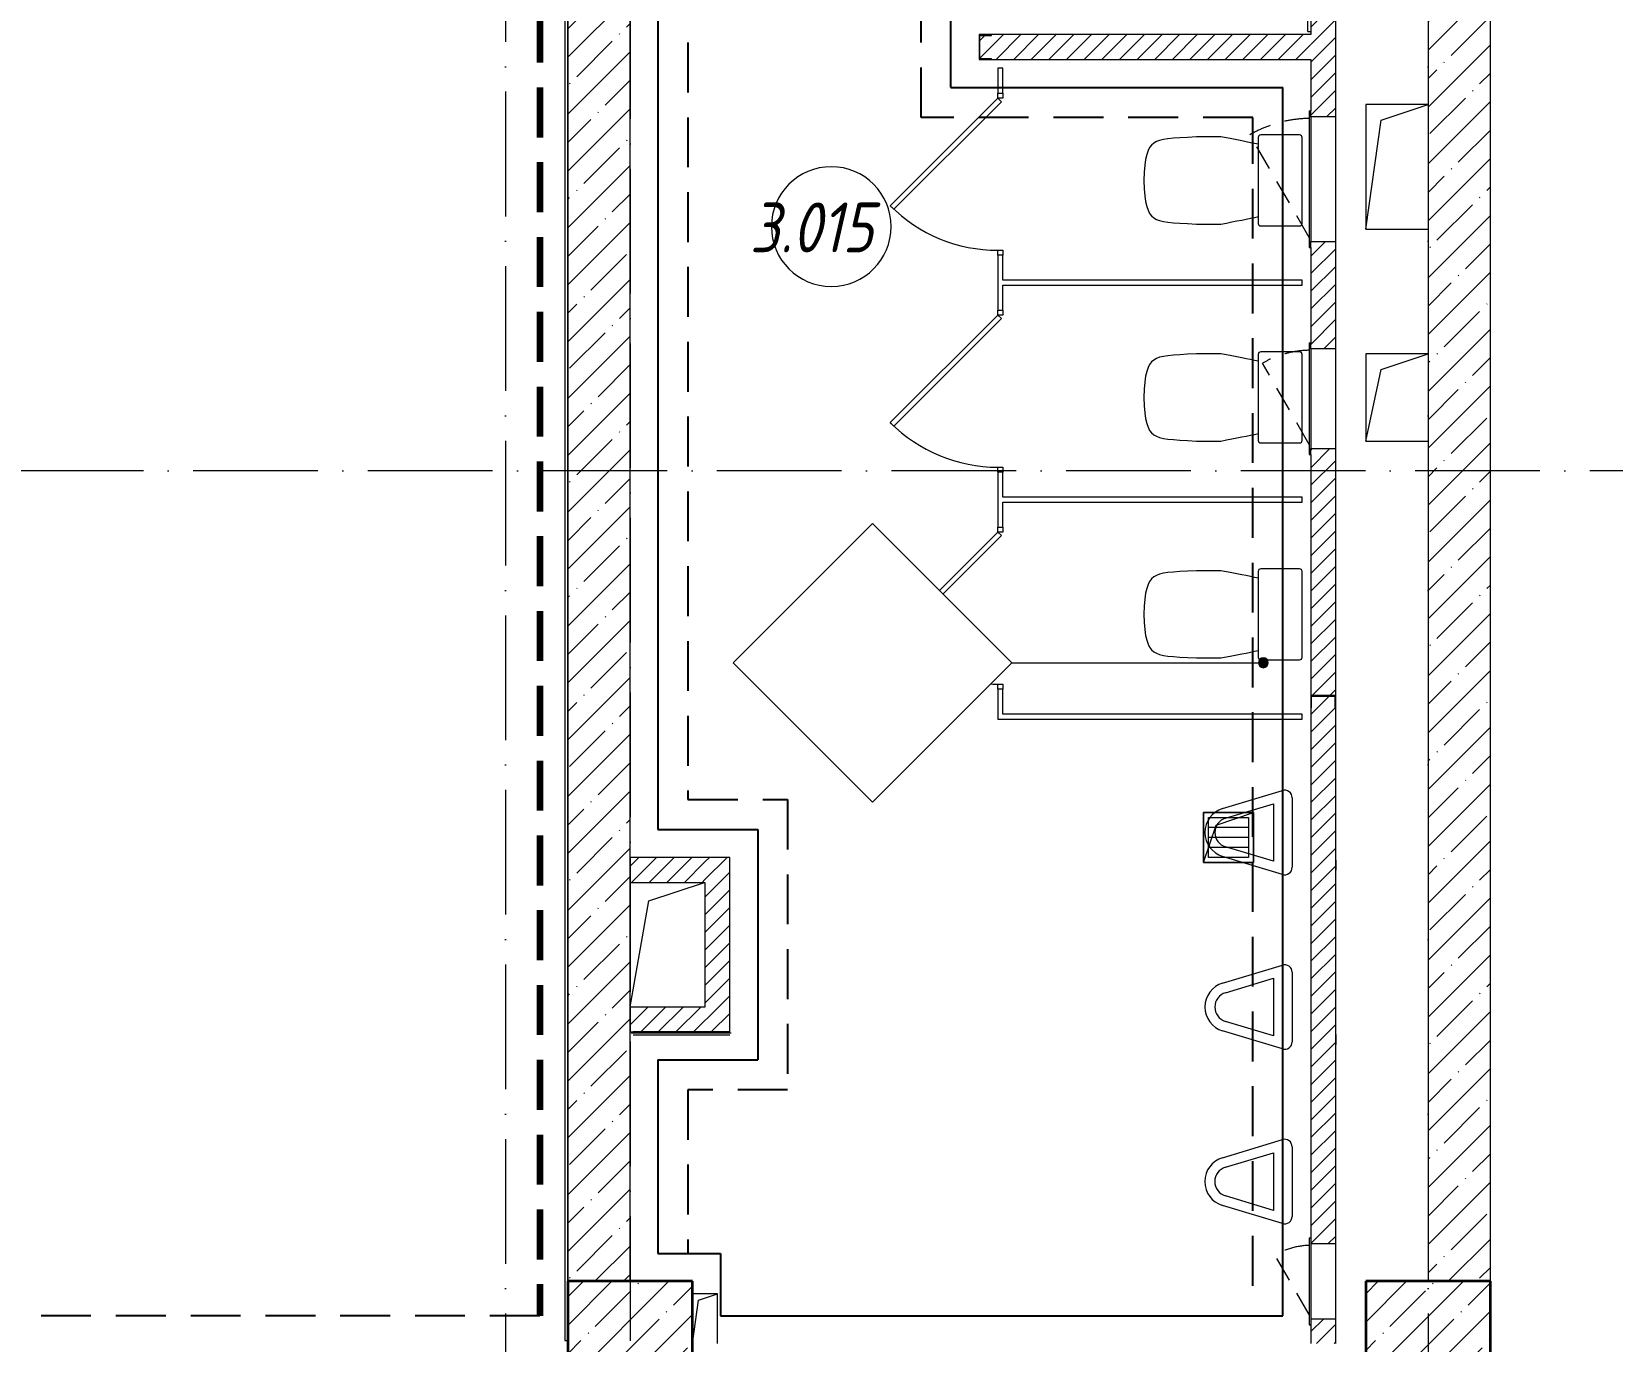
# Model space of a CAD drawing. Header units: millimetres. Extents: x -213536 to 1564669, y -45299 to 942238.
# Drawn here: x 492616 to 498955, y 502161 to 507414 of the extents above; entities that cross this region are included whole.
import ezdxf

# ---------------------------------------------------------------- set-up
doc = ezdxf.new("R2010")
doc.units = ezdxf.units.MM
for name, pattern in [('01 Штриховая _2 мм_', [300, 200, -100]), ('200_ШТРИХ_ш1п0_6_', [160, 100, -60]), ('50_200_ШТРИХ_1Т_ш5_п1_п1_', [700, 500, -100, 0, -100]), ('Штриховая _2 мм - 1 мм_', [300, 200, -100])]:
    doc.linetypes.add(name, pattern=pattern)
for name, color, linetype, lineweight in [('0-1', 7, 'Continuous', 5), ('0-2', 7, 'Continuous', 9), ('3) ЖБ 4м', 3, 'Continuous', 30), ('Линии', 7, 'Continuous', 9), ('Линии-2', 7, 'Continuous', 5), ('Марки помещений', 7, 'Continuous', 9), ('Несущие колонны', 7, 'Continuous', 9), ('Несущие колонны-1', 7, 'Continuous', 35), ('Обобщенные модели', 7, 'Continuous', 9), ('Общие ребра', 7, 'Continuous', 9), ('Окна', 7, 'Continuous', 9), ('Оси-2', 7, '50_200_ШТРИХ_1Т_ш5_п1_п1_', 9), ('Открывание в плане-2', 7, '200_ШТРИХ_ш1п0_6_', 9), ('СТ-1_16', 7, '01 Штриховая _2 мм_', 90), ('Стены', 7, 'Continuous', 9), ('Стены-1', 7, 'Continuous', 13), ('Штриховка разреза-1', 7, 'Continuous', 9)]:
    doc.layers.add(name, color=color, linetype=linetype, lineweight=lineweight)
for name, color, linetype, lineweight, true_color in [('Каркас_Импост-2', 7, 'Continuous', 9, 0xaaaaaa), ('Открывание-2', 7, 'Continuous', 9, 0xaaaaaa), ('Панель-1', 7, 'Continuous', 9, 0xaaaaaa), ('Проем-1', 7, 'Continuous', 9, 0xaaaaaa), ('Сантехнические приборы-1', 7, 'Continuous', 9, 0xaaaaaa), ('СТ-11', 7, 'Continuous', 90, 0x800080), ('СТ-1_1', 7, 'Штриховая _2 мм - 1 мм_', 90, 0x888888), ('СТ-1_13', 7, '01 Штриховая _2 мм_', 90, 0xd5d3c7), ('Стены-2', 7, 'Continuous', 9, 0xaaaaaa), ('Элементы узлов-3', 7, 'Continuous', 9, 0x3b3b3b)]:
    doc.layers.add(name, color=color, linetype=linetype, lineweight=lineweight, true_color=true_color)
doc.layers.get('0-2').off()
doc.styles.add('ISOCPEUR_I_6', font='isocpeui.ttf', dxfattribs={"width": 0.85, "height": 3.5})
pattern_1 = [(45, (0, 0), (-114.04925, 114.04925), []), (45, (114.05, 0), (-114.04925, 114.04925), [201.612, -40.322, 3.353, -36.97])]
pattern_2 = [(45, (0, 0), (-35.35534, 35.35534), [])]

# ---------------------------------------------------------------- blocks, each defined once
blk = doc.blocks.new('Ос 3 эт верх часть')
at = {"layer": 'Оси-2'}
for p, q in [((494516, 535177.6), (494516, 499613)), ((498216, 535177.6), (498216, 499613)), ((495016, 534868.3), (495016, 499613)), ((506366, 505652.4), (426847.2, 505652.4))]:
    blk.add_line(p, q, dxfattribs=at)
blk = doc.blocks.new('BSC_Колонна _Прямоугольная - 500х500-V11-АИ2_03_План отделки стен 3-го этажа _Часть 1_')
at = {"layer": 'Несущие колонны'}
h = blk.add_hatch(dxfattribs=at)
h.set_pattern_fill('FP_17', color=256, style=0, pattern_type=2)
h.set_pattern_definition([(45, (-65850, -57250), (-114.04925, 114.04925), []), (45, (-65735.95, -57250), (-114.04925, 114.04925), [201.613, -40.323, 3.353, -36.97])])
h.paths.add_polyline_path([(-250, -250), (250, -250), (250, 250), (-250, 250)], flags=0)
at = {"layer": 'Несущие колонны-1'}
for p, q in [((250, 250), (-250, 250)), ((-250, 250), (-250, -250)), ((250, -250), (250, 250)), ((-250, -250), (250, -250))]:
    blk.add_line(p, q, dxfattribs=at)
blk = doc.blocks.new('BSC_Колонна _Прямоугольная - 500х500-V62-АИ2_03_План отделки стен 3-го этажа _Часть 1_')
at = {"layer": 'Несущие колонны'}
h = blk.add_hatch(dxfattribs=at)
h.set_pattern_fill('FP_58', color=256, style=0, pattern_type=2)
h.set_pattern_definition([(45, (-69050, -57250), (-114.04925, 114.04925), []), (45, (-68935.95, -57250), (-114.04925, 114.04925), [201.613, -40.323, 3.353, -36.97])])
h.paths.add_polyline_path([(-250, -250), (250, -250), (250, 250), (-250, 250)], flags=0)
at = {"layer": 'Несущие колонны-1'}
for p, q in [((250, 250), (-250, 250)), ((-250, 250), (-250, -250)), ((250, -250), (250, 250)), ((-250, -250), (250, -250))]:
    blk.add_line(p, q, dxfattribs=at)
blk = doc.blocks.new('DOR_ДУ_распашная__1Ст_Прямоугольная_ШЕР - Вн_650х2100h_Кабинки С_у-18405741-АИ2_03_План отделки стен 3-го этажа _Часть 1_')
at = {"layer": 'Каркас_Импост-2'}
for p, q in [((-325, 10), (-305, 10)), ((-305, 10), (-305, -10)), ((305, 10), (325, 10)), ((305, -10), (305, 10)), ((-305, -10), (-325, -10)), ((325, -10), (305, -10))]:
    blk.add_line(p, q, dxfattribs=at)
at = {"layer": 'Открывание-2'}
blk.add_arc((-305, -10), 610, 315, 0, dxfattribs=at)
at = {"layer": 'Панель-1'}
for p, q in [((-305, -10), (-290.9, 4.1)), ((-290.9, 4.1), (140.5, -427.2)), ((126.3, -441.3), (-305, -10)), ((140.5, -427.2), (126.3, -441.3))]:
    blk.add_line(p, q, dxfattribs=at)
at = {"layer": 'Проем-1'}
for p, q in [((-325, -10), (-325, 10)), ((325, 10), (325, -10))]:
    blk.add_line(p, q, dxfattribs=at)
blk = doc.blocks.new('SND_Унитаз_Santek_HEO - Santek HEO_ 365х635х785_ выпуск-прямой_ PN4_5_ Х-резьба НР DN15_ К-гл_кон_ П DN100-17949504-АИ2_03_План отделки стен 3-го этажа _Часть 1_')
at = {"layer": 'Сантехнические приборы-1'}
for p, q in [((-175, 423.4), (-175, 325.6)), ((175, 325.6), (175, 423.4)), ((-182.5, 165.8), (-182.5, 10)), ((172.5, 175.8), (-172.5, 175.8)), ((182.5, 10), (182.5, 165.8)), ((-172.5, 0), (172.5, 0))]:
    blk.add_line(p, q, dxfattribs=at)
for centre, start, end in [((-172.5, 165.8), 90, 180), ((172.5, 165.8), 0, 90), ((-172.5, 10), 180, 270), ((172.5, 10), 270, 0)]:
    blk.add_arc(centre, 10, start, end, dxfattribs=at)
for points, knots in [([(0, 634.5), (-96, 631.3), (-168.1, 609.5), (-169.2, 526.5), (-175, 423.4)], [-0.5440111, -0.5440111, -0.5440111, -0.5440111, -0.2757876, 0, 0, 0, 0]), ([(175, 423.4), (169.2, 526.5), (168.1, 609.5), (96, 631.3), (0, 634.5)], [-0.5440111, -0.5440111, -0.5440111, -0.5440111, -0.2682234, 0, 0, 0, 0])]:
    blk.add_open_spline(points, degree=3, knots=knots, dxfattribs=at)
for points in [[(-175, 325.6), (-163, 263.9), (-153.6, 214.5), (-145, 174.9)], [(145, 174.9), (153.6, 214.5), (163, 263.9), (175, 325.6)]]:
    blk.add_open_spline(points, degree=3, dxfattribs=at)
blk = doc.blocks.new('SND_2D_Писуар с инсталляцией - По умолчанию-21578048-АИ2_03_План отделки стен 3-го этажа _Часть 1_')
at = {"layer": 'Сантехнические приборы-1'}
for p, q in [((-109.4, 125), (-149.4, 125)), ((110.6, 125), (150.6, 125)), ((-139.4, -50), (139.6, -50)), ((-95.8, -328.7), (-168.3, -88.8)), ((-115.6, -125), (115.6, -125)), ((-57.5, -317.2), (-115.6, -125)), ((115.6, -125), (57.4, -317.4)), ((168.3, -88.7), (95.7, -328.9))]:
    blk.add_line(p, q, dxfattribs=at)
for centre, radius, start, end in [((-139.6, -80), 30, 89.57442, 197.00013), ((139.6, -80), 30, 343.1882, 90.00001), ((0, -300), 100, 196.6804, 343.18824), ((0, -300), 60, 196.64222, 343.18824)]:
    blk.add_arc(centre, radius, start, end, dxfattribs=at)
blk = doc.blocks.new('SND_Унитаз_Santek_HEO - Santek HEO_ 365х635х785_ выпуск-прямой_ PN4_5_ Х-резьба НР DN15_ К-гл_кон_ П DN100-V178-АИ2_03_План отделки стен 3-го этажа _Часть 1_')
at = {"layer": 'Сантехнические приборы-1'}
for p, q in [((-175, 423.4), (-175, 325.6)), ((175, 325.6), (175, 423.4)), ((-182.5, 139.3), (-182.5, 10)), ((172.5, 175.8), (-172.5, 175.8)), ((182.5, 10), (182.5, 165.8)), ((-172.5, 0), (172.5, 0))]:
    blk.add_line(p, q, dxfattribs=at)
for centre, start, end in [((-172.5, 165.8), 90, 150), ((172.5, 165.8), 0, 90), ((-172.5, 10), 180, 270), ((172.5, 10), 270, 0)]:
    blk.add_arc(centre, 10, start, end, dxfattribs=at)
for points, knots in [([(0, 634.5), (-96, 631.3), (-168.1, 609.5), (-169.2, 526.5), (-175, 423.4)], [-0.5440111, -0.5440111, -0.5440111, -0.5440111, -0.2757876, 0, 0, 0, 0]), ([(175, 423.4), (169.2, 526.5), (168.1, 609.5), (96, 631.3), (0, 634.5)], [-0.5440111, -0.5440111, -0.5440111, -0.5440111, -0.2682234, 0, 0, 0, 0])]:
    blk.add_open_spline(points, degree=3, knots=knots, dxfattribs=at)
for points in [[(-175, 325.6), (-163, 263.9), (-153.6, 214.5), (-145, 174.9)], [(145, 174.9), (153.6, 214.5), (163, 263.9), (175, 325.6)]]:
    blk.add_open_spline(points, degree=3, dxfattribs=at)
blk = doc.blocks.new('DOR_ДУ_распашная__1Ст_Прямоугольная_ШЕР - Вн_650х2100h_Кабинки С_у-V179-АИ2_03_План отделки стен 3-го этажа _Часть 1_')
at = {"layer": 'Каркас_Импост-2'}
for p, q in [((-325, 10), (-305, 10)), ((-305, 10), (-305, -10)), ((305, 10), (325, 10)), ((305, -10), (305, 10)), ((-305, -10), (-325, -10)), ((325, -10), (305, -10))]:
    blk.add_line(p, q, dxfattribs=at)
at = {"layer": 'Открывание-2'}
blk.add_arc((-305, -10), 610, 357.41523, 0, dxfattribs=at)
at = {"layer": 'Панель-1'}
for p, q in [((-305, -10), (-290.9, 4.1)), ((-290.9, 4.1), (-57, -229.8)), ((-71.1, -243.9), (-305, -10))]:
    blk.add_line(p, q, dxfattribs=at)
at = {"layer": 'Проем-1'}
for p, q in [((-325, -10), (-325, 10)), ((325, 10), (325, -10))]:
    blk.add_line(p, q, dxfattribs=at)
blk = doc.blocks.new('SND_2D_Писуар с инсталляцией - По умолчанию-V180-АИ2_03_План отделки стен 3-го этажа _Часть 1_')
at = {"layer": 'Сантехнические приборы-1'}
for p, q in [((-139.4, -50), (139.6, -50)), ((-95.8, -328.7), (-168.3, -88.8)), ((-115.6, -125), (115.6, -125)), ((-57.5, -317.2), (-115.6, -125)), ((115.6, -125), (57.4, -317.4)), ((168.3, -88.7), (95.7, -328.9))]:
    blk.add_line(p, q, dxfattribs=at)
for centre, radius, start, end in [((-139.6, -80), 30, 89.57442, 197.00013), ((139.6, -80), 30, 343.1882, 90.00001), ((0, -300), 100, 196.6804, 343.18824), ((0, -300), 60, 196.64222, 343.18824)]:
    blk.add_arc(centre, radius, start, end, dxfattribs=at)
blk = doc.blocks.new('154_Фахверк_СКБ_Швеллер - Тип_100_3960-28331862-АИ2_03_План отделки стен 3-го этажа _Часть 1_')
at = {"layer": 'Обобщенные модели'}
for p, q in [((175, 50), (125, 50)), ((125, 50), (125, -50)), ((128, 47), (175, 47)), ((128, -47), (128, 47)), ((175, 47), (175, 50)), ((125, -50), (175, -50)), ((175, -47), (128, -47)), ((175, -50), (175, -47))]:
    blk.add_line(p, q, dxfattribs=at)
blk = doc.blocks.new('AR_Отверстие Ниша - Лючок-32402933-АИ2_03_План отделки стен 3-го этажа _Часть 1_')
at = {"layer": 'Окна'}
for p, q in [((150, 50), (-150, 50)), ((-150, 50), (-150, -50)), ((150, -50), (150, 50)), ((-150, -50), (150, -50))]:
    blk.add_line(p, q, dxfattribs=at)
blk = doc.blocks.new('Л_Общий_Лючок - Лючок-29683982-АИ2_03_План отделки стен 3-го этажа _Часть 1_')
at = {"layer": 'Окна'}
for p, q in [((324, 6), (-24, 6)), ((-24, 6), (-24, 0)), ((324, 6), (324, 0))]:
    blk.add_line(p, q, dxfattribs=at)
at = {"layer": 'Открывание в плане-2'}
blk.add_line((16.4, 6), (255.4, 144), dxfattribs=at)
blk.add_arc((6, 0), 288, 1.19974, 30, dxfattribs=at)
blk = doc.blocks.new('AR_Отверстие Ниша - Лючок-32402882-АИ2_03_План отделки стен 3-го этажа _Часть 1_')
at = {"layer": 'Окна'}
for p, q in [((250, 50), (-250, 50)), ((-250, 50), (-250, -50)), ((250, -50), (250, 50)), ((-250, -50), (250, -50))]:
    blk.add_line(p, q, dxfattribs=at)
blk = doc.blocks.new('Л_Общий_Лючок - Лючок-29683801-АИ2_03_План отделки стен 3-го этажа _Часть 1_')
at = {"layer": 'Окна'}
for p, q in [((524, 6), (-24, 6)), ((-24, 6), (-24, 0)), ((-24, 0), (0, 0)), ((500, 0), (524, 0)), ((524, 6), (524, 0))]:
    blk.add_line(p, q, dxfattribs=at)
at = {"layer": 'Открывание в плане-2'}
blk.add_line((16.4, 6), (428.6, 244), dxfattribs=at)
blk.add_arc((6, 0), 488, 0.70805, 30, dxfattribs=at)
blk = doc.blocks.new('AR_Отверстие Ниша - Лючок-32402858-АИ2_03_План отделки стен 3-го этажа _Часть 1_')
at = {"layer": 'Окна'}
for p, q in [((200, 50), (-200, 50)), ((-200, 50), (-200, -50)), ((200, -50), (200, 50)), ((-200, -50), (200, -50))]:
    blk.add_line(p, q, dxfattribs=at)
blk = doc.blocks.new('Л_Общий_Лючок - Лючок-29684370-АИ2_03_План отделки стен 3-го этажа _Часть 1_')
at = {"layer": 'Окна'}
for p, q in [((424, 6), (-24, 6)), ((-24, 6), (-24, 0)), ((-24, 0), (0, 0)), ((400, 0), (424, 0)), ((424, 6), (424, 0))]:
    blk.add_line(p, q, dxfattribs=at)
at = {"layer": 'Открывание в плане-2'}
blk.add_line((16.4, 6), (342, 194), dxfattribs=at)
blk.add_arc((6, 0), 388, 0.89053, 30, dxfattribs=at)
blk = doc.blocks.new('AR_Отверстие прямоугольное _в плите_ - AR_Отверстие прямоугольное _в плите_-30459243-АИ2_03_План отделки стен 3-го этажа _Часть 1_')
at = {"layer": 'Обобщенные модели'}
for p, q in [((125, 175), (-125, 175)), ((-125, 175), (-125, -175)), ((-62.5, 112.5), (125, 175)), ((-125, -175), (-62.5, 112.5)), ((-125, -175), (125, -175))]:
    blk.add_line(p, q, dxfattribs=at)
blk = doc.blocks.new('AR_Отверстие прямоугольное _в плите_ - AR_Отверстие прямоугольное _в плите_-30459207-АИ2_03_План отделки стен 3-го этажа _Часть 1_')
at = {"layer": 'Обобщенные модели'}
for p, q in [((100, 100), (-100, 100)), ((-100, 100), (-100, -100)), ((-50, 50), (100, 100)), ((100, -100), (100, 100)), ((-100, -100), (-50, 50)), ((-100, -100), (100, -100))]:
    blk.add_line(p, q, dxfattribs=at)
blk = doc.blocks.new('AR_Отверстие прямоугольное _в плите_ - AR_Отверстие прямоугольное _в плите_-30459229-АИ2_03_План отделки стен 3-го этажа _Часть 1_')
at = {"layer": 'Обобщенные модели'}
for p, q in [((125, 250), (-125, 250)), ((-125, 250), (-125, -250)), ((-62.5, 187.5), (125, 250)), ((-125, -250), (-62.5, 187.5)), ((-125, -250), (125, -250))]:
    blk.add_line(p, q, dxfattribs=at)
blk = doc.blocks.new('AR_Отверстие прямоугольное _в плите_ - AR_Отверстие прямоугольное _в плите_-30510843-АИ2_03_План отделки стен 3-го этажа _Часть 1_')
at = {"layer": 'Обобщенные модели'}
for p, q in [((50, 100), (-50, 100)), ((-50, -100), (-25, 75)), ((-25, 75), (50, 100)), ((50, -100), (50, 100))]:
    blk.add_line(p, q, dxfattribs=at)
blk = doc.blocks.new('AR_Отверстие прямоугольное _в плите_ - AR_Отверстие прямоугольное _в плите_-30459333-АИ2_03_План отделки стен 3-го этажа _Часть 1_')
at = {"layer": 'Обобщенные модели'}
for p, q in [((-75, 175), (148.4, 249.5)), ((-150, -250), (-75, 175)), ((-150, -250), (150, -250))]:
    blk.add_line(p, q, dxfattribs=at)
blk = doc.blocks.new('0125-Р-ОО-Ш2-АР-о_23_10_2024_rvt-1-АИ2_03_План отделки стен 3-го этажа _Часть 1_')
at = {"layer": 'Штриховка разреза-1'}
h = blk.add_hatch(dxfattribs=at)
h.set_pattern_fill('FP_2', color=256, style=0, pattern_type=2)
h.set_pattern_definition(pattern_1)
h.paths.add_polyline_path([(69069.9, 57500), (69300, 57500), (69300, 65000), (69050, 65000), (69050, 57500)], flags=0)
h = blk.add_hatch(dxfattribs=at)
h.set_pattern_fill('FP_38', color=256, style=0, pattern_type=2)
h.set_pattern_definition(pattern_2)
h.paths.add_polyline_path([(68580, 57250), (68680, 57250), (68680, 57350), (68580, 57350)], flags=0)
h.paths.add_polyline_path([(68668.9, 57650), (68680, 57650), (68680, 59800), (68677, 59800), (68677, 59847), (68583, 59847), (68583, 59800), (68580, 59800), (68580, 57650)], flags=0)
h.paths.add_polyline_path([(68677, 59850), (68680, 59850), (68680, 60840), (68580, 60840), (68580, 59850), (68607.6, 59850)], flags=0)
h.paths.add_polyline_path([(68604, 61240), (68680, 61240), (68680, 61670), (68580, 61670), (68581, 61240), (68598.8, 61240)], flags=0)
h.paths.add_polyline_path([(68604, 62170), (68680, 62170), (68680, 64385), (68580, 64385), (68581, 62170), (68598.8, 62170)], flags=0)
h.paths.add_polyline_path([(68680, 64685), (68680, 64800), (68580, 64800), (68580, 64685), (68675, 64685)], flags=0)
h = blk.add_hatch(dxfattribs=at)
h.set_pattern_fill('FP_2', color=256, style=0, pattern_type=2)
h.set_pattern_definition(pattern_1)
h.paths.add_polyline_path([(65850, 57500), (65850, 64500), (65600, 64500), (65600, 57500)], flags=0)
h = blk.add_hatch(dxfattribs=at)
h.set_pattern_fill('FP_38', color=256, style=0, pattern_type=2)
h.set_pattern_definition(pattern_2)
h.paths.add_polyline_path([(67300, 62400), (68580, 62400), (68580, 62500), (67300, 62500), (67300, 62497), (67253, 62497), (67253, 62403), (67300, 62403)], flags=0)
h = blk.add_hatch(dxfattribs=at)
h.set_pattern_fill('FP_38', color=256, style=0, pattern_type=2)
h.set_pattern_definition(pattern_2)
h.paths.add_polyline_path([(66150, 59100), (66150, 59200), (65850, 59200), (65850, 59100)], flags=0)
h = blk.add_hatch(dxfattribs=at)
h.set_pattern_fill('FP_38', color=256, style=0, pattern_type=2)
h.set_pattern_definition(pattern_2)
h.paths.add_polyline_path([(66250, 58600), (66250, 59200), (66150, 59200), (66150, 58600)], flags=0)
h = blk.add_hatch(dxfattribs=at)
h.set_pattern_fill('FP_38', color=256, style=0, pattern_type=2)
h.set_pattern_definition(pattern_2)
h.paths.add_polyline_path([(65850, 58500), (66250, 58500), (66250, 58600), (65850, 58600)], flags=0)
at = {"layer": 'Линии'}
for p, q in [((68150, 59379.8), (68350, 59379.8)), ((68150, 59179.8), (68150, 59379.8)), ((68170, 59359.8), (68330, 59359.8)), ((68170, 59199.8), (68170, 59359.8)), ((68330, 59359.8), (68330, 59199.8)), ((68350, 59379.8), (68350, 59179.8)), ((68330, 59319.8), (68170, 59319.8)), ((68330, 59279.8), (68170, 59279.8)), ((68330, 59239.8), (68170, 59239.8)), ((68350, 59179.8), (68150, 59179.8)), ((68330, 59199.8), (68170, 59199.8))]:
    blk.add_line(p, q, dxfattribs=at)
at = {"layer": 'Стены-1'}
for p, q in [((69050, 65000), (69050, 57500)), ((69300, 57500), (69300, 64750)), ((65600, 64500), (65600, 57500)), ((65850, 57500), (65850, 64500)), ((68680, 62170), (68680, 64385)), ((68580, 62512), (68580, 62500)), ((68580, 62500), (67300, 62500)), ((67300, 62400), (68580, 62400)), ((68580, 62400), (68580, 62194)), ((68580, 61646), (68580, 61264)), ((68680, 61240), (68680, 61670)), ((68580, 60816), (68580, 59850)), ((68680, 59850), (68680, 60840)), ((68580, 59800), (68580, 57650)), ((68680, 57650), (68680, 59800)), ((66150, 59200), (65850, 59200)), ((65850, 59200), (65850, 59100)), ((66250, 59200), (66150, 59200)), ((66250, 58600), (66250, 59200)), ((65850, 59100), (66150, 59100)), ((66150, 59100), (66150, 58600)), ((66150, 58600), (65850, 58600)), ((65850, 58600), (65850, 58500)), ((66250, 58500), (66250, 58600)), ((65850, 58500), (66250, 58500)), ((68580, 57350), (68580, 57250)), ((68680, 57250), (68680, 57350))]:
    blk.add_line(p, q, dxfattribs=at)
at = {"layer": 'Стены-2'}
for p, q in [((67345, 62365), (67325, 62365)), ((67325, 62365), (67325, 62265)), ((67345, 62265), (67345, 62365)), ((67325, 61615), (67325, 61395)), ((67345, 61515), (67345, 61615)), ((68545, 61515), (67345, 61515)), ((67345, 61495), (68545, 61495)), ((67345, 61395), (67345, 61495)), ((68545, 61495), (68545, 61515)), ((67325, 60745), (67325, 60525)), ((67345, 60645), (67345, 60745)), ((68545, 60645), (67345, 60645)), ((67345, 60525), (67345, 60625)), ((67345, 60625), (68545, 60625)), ((68545, 60625), (68545, 60645)), ((67325, 59875), (67325, 59775)), ((67345, 59775), (67345, 59875)), ((67325, 59775), (67325, 59755)), ((67325, 59755), (68545, 59755)), ((68545, 59775), (67345, 59775)), ((68545, 59755), (68545, 59775))]:
    blk.add_line(p, q, dxfattribs=at)
at = {"layer": '0-2'}
for name, p in [('154_Фахверк_СКБ_Швеллер - Тип_100_3960-28331862-АИ2_03_План отделки стен 3-го этажа _Часть 1_', (67125, 62450)), ('AR_Отверстие прямоугольное _в плите_ - AR_Отверстие прямоугольное _в плите_-30459229-АИ2_03_План отделки стен 3-го этажа _Часть 1_', (68925, 61970)), ('AR_Отверстие прямоугольное _в плите_ - AR_Отверстие прямоугольное _в плите_-30459243-АИ2_03_План отделки стен 3-го этажа _Часть 1_', (68925, 61045)), ('AR_Отверстие прямоугольное _в плите_ - AR_Отверстие прямоугольное _в плите_-30459207-АИ2_03_План отделки стен 3-го этажа _Часть 1_', (68250, 59279.8)), ('AR_Отверстие прямоугольное _в плите_ - AR_Отверстие прямоугольное _в плите_-30459333-АИ2_03_План отделки стен 3-го этажа _Часть 1_', (66000, 58850.5)), ('BSC_Колонна _Прямоугольная - 500х500-V11-АИ2_03_План отделки стен 3-го этажа _Часть 1_', (65850, 57250)), ('BSC_Колонна _Прямоугольная - 500х500-V62-АИ2_03_План отделки стен 3-го этажа _Часть 1_', (69050, 57250)), ('AR_Отверстие прямоугольное _в плите_ - AR_Отверстие прямоугольное _в плите_-30510843-АИ2_03_План отделки стен 3-го этажа _Часть 1_', (66150, 57350))]:
    blk.add_blockref(name, p, dxfattribs=at)
for name, p, rotation in [('DOR_ДУ_распашная__1Ст_Прямоугольная_ШЕР - Вн_650х2100h_Кабинки С_у-18405741-АИ2_03_План отделки стен 3-го этажа _Часть 1_', (67335, 61940), 270), ('Л_Общий_Лючок - Лючок-29683801-АИ2_03_План отделки стен 3-го этажа _Часть 1_', (68580, 61670), 90.00000000000006), ('AR_Отверстие Ниша - Лючок-32402882-АИ2_03_План отделки стен 3-го этажа _Часть 1_', (68630, 61920), 270.0000000000001), ('SND_Унитаз_Santek_HEO - Santek HEO_ 365х635х785_ выпуск-прямой_ PN4_5_ Х-резьба НР DN15_ К-гл_кон_ П DN100-17949504-АИ2_03_План отделки стен 3-го этажа _Часть 1_', (68545, 61915), 90.0000000000001), ('DOR_ДУ_распашная__1Ст_Прямоугольная_ШЕР - Вн_650х2100h_Кабинки С_у-18405741-АИ2_03_План отделки стен 3-го этажа _Часть 1_', (67335, 61070), 270), ('Л_Общий_Лючок - Лючок-29684370-АИ2_03_План отделки стен 3-го этажа _Часть 1_', (68580, 60840), 90.00000000000006), ('AR_Отверстие Ниша - Лючок-32402858-АИ2_03_План отделки стен 3-го этажа _Часть 1_', (68630, 61040), 270.0000000000001), ('SND_Унитаз_Santek_HEO - Santek HEO_ 365х635х785_ выпуск-прямой_ PN4_5_ Х-резьба НР DN15_ К-гл_кон_ П DN100-17949504-АИ2_03_План отделки стен 3-го этажа _Часть 1_', (68545, 61045), 90.0000000000001), ('DOR_ДУ_распашная__1Ст_Прямоугольная_ШЕР - Вн_650х2100h_Кабинки С_у-V179-АИ2_03_План отделки стен 3-го этажа _Часть 1_', (67335, 60200), 270), ('SND_Унитаз_Santek_HEO - Santek HEO_ 365х635х785_ выпуск-прямой_ PN4_5_ Х-резьба НР DN15_ К-гл_кон_ П DN100-V178-АИ2_03_План отделки стен 3-го этажа _Часть 1_', (68545, 60175), 90.0000000000001), ('154_Фахверк_СКБ_Швеллер - Тип_100_3960-28331862-АИ2_03_План отделки стен 3-го этажа _Часть 1_', (68630, 59975), 270.0000000000001), ('SND_2D_Писуар с инсталляцией - По умолчанию-21578048-АИ2_03_План отделки стен 3-го этажа _Часть 1_', (68555.2, 59300), 270.0000000000002), ('SND_2D_Писуар с инсталляцией - По умолчанию-21578048-АИ2_03_План отделки стен 3-го этажа _Часть 1_', (68555.1, 58600), 270.0000000000002), ('SND_2D_Писуар с инсталляцией - По умолчанию-V180-АИ2_03_План отделки стен 3-го этажа _Часть 1_', (68554.9, 57900), 270.0000000000002), ('Л_Общий_Лючок - Лючок-29683982-АИ2_03_План отделки стен 3-го этажа _Часть 1_', (68580, 57350), 90.00000000000006), ('AR_Отверстие Ниша - Лючок-32402933-АИ2_03_План отделки стен 3-го этажа _Часть 1_', (68630, 57500), 270.0000000000001)]:
    blk.add_blockref(name, p, dxfattribs=dict(at, rotation=rotation))
blk = doc.blocks.new('AI_Марка_Помещение_х1__Общий_E___ISO-2_1K_ - Номер-16210215-АИ2_03_План отделки стен 3-го этажа _Часть 1_')
at = {"layer": 'Марки помещений'}
for start, end in [(360, 180), (180, 360)]:
    blk.add_arc((0.039, 0.312), 2.4, start, end, dxfattribs=at)
blk = doc.blocks.new('3этВверх')
at = {"layer": 'Элементы узлов-3'}
blk.add_hatch(color=256, dxfattribs=at).paths.add_polyline_path([(497555.6, 504863.3), (497560.8, 504864), (497565.6, 504866), (497569.7, 504869.2), (497572.9, 504873.3), (497574.9, 504878.2), (497575.6, 504883.3), (497574.9, 504888.5), (497572.9, 504893.3), (497569.7, 504897.5), (497565.6, 504900.7), (497560.8, 504902.6), (497555.6, 504903.3), (497550.4, 504902.6), (497545.6, 504900.7), (497541.4, 504897.5), (497538.3, 504893.3), (497536.3, 504888.5), (497535.6, 504883.3), (497536.3, 504878.2), (497538.3, 504873.3), (497541.4, 504869.2), (497545.6, 504866), (497550.4, 504864)], flags=0)
at = {"layer": 'Линии-2'}
for p, q in [((495988.7, 505442), (495430, 504883.3)), ((496547.3, 504883.3), (495988.7, 505442)), ((495430, 504883.3), (495988.7, 504324.7)), ((495988.7, 504324.7), (496547.3, 504883.3)), ((496547.3, 504883.3), (497535.6, 504883.3))]:
    blk.add_line(p, q, dxfattribs=at)
for start, end in [(90, 270), (270, 90)]:
    blk.add_arc((497555.6, 504883.3), 20, start, end, dxfattribs=at)
at = {"layer": 'Общие ребра'}
for p, q in [((495421, 503397.4), (495021, 503397.4)), ((494754, 502164.4), (494766, 502164.4))]:
    blk.add_line(p, q, dxfattribs=at)
at = {"layer": 'СТ-11', "lineweight": 25}
for p, q in [((495128, 508090.4), (495128, 504214.4)), ((496303, 507190.4), (496303, 507514.4)), ((496303, 507190.4), (497634, 507190.4)), ((497634, 502264.4), (497634, 507190.4)), ((495128, 504214.4), (495528, 504214.4)), ((495528, 504214.4), (495528, 503290.4)), ((495128, 503290.4), (495128, 502514.4)), ((495128, 503290.4), (495528, 503290.4)), ((495128, 502514.4), (495378, 502514.4)), ((495378, 502514.4), (495378, 502264.4)), ((495378, 502264.4), (497634, 502264.4))]:
    blk.add_line(p, q, dxfattribs=at)
at = {"layer": 'СТ-1_1', "lineweight": 25}
blk.add_line((494654, 502264.4), (489378, 502264.4), dxfattribs=at)
at = {"layer": 'СТ-1_13'}
blk.add_line((494654, 509590.4), (494654, 502264.4), dxfattribs=at)
at = {"layer": 'СТ-1_16', "lineweight": 25}
for p, q in [((495248, 507970.4), (495248, 504334.4)), ((496183, 507070.4), (496183, 507634.4)), ((497514, 507070.4), (496183, 507070.4)), ((497514, 502384.4), (497514, 507070.4)), ((495248, 504334.4), (495648, 504334.4)), ((495648, 504334.4), (495648, 503170.4)), ((495648, 503170.4), (495248, 503170.4)), ((495248, 503170.4), (495248, 502514.4))]:
    blk.add_line(p, q, dxfattribs=at)
at = {"layer": 'Стены'}
for p, q in [((497734, 507414.4), (497734, 509690.4)), ((497746, 509287.4), (497746, 507414.4)), ((497734, 507414.4), (497746, 507414.4))]:
    blk.add_line(p, q, dxfattribs=at)
at = {"layer": 'Стены-1'}
for p, q in [((494754, 509690.4), (494754, 502164.4)), ((494766, 502402.4), (494766, 509402.4)), ((495416, 503402.4), (495028, 503402.4)), ((495028, 503390.4), (495416, 503390.4))]:
    blk.add_line(p, q, dxfattribs=at)
at = {"layer": '0-1'}
blk.add_blockref('0125-Р-ОО-Ш2-АР-о_23_10_2024_rvt-1-АИ2_03_План отделки стен 3-го этажа _Часть 1_', (429166, 444902.4), dxfattribs=at)
at = {"layer": 'Марки помещений', "xscale": 99.99999999999993, "yscale": 99.99999999999993, "zscale": 99.99999999999993}
blk.add_blockref('AI_Марка_Помещение_х1__Общий_E___ISO-2_1K_ - Номер-16210215-АИ2_03_План отделки стен 3-го этажа _Часть 1_', (495819, 506601.3), dxfattribs=at)
at = {"layer": 'Марки помещений', "insert": (495496.4, 506729.2), "char_height": 200, "width": 737.552, "attachment_point": 1, "style": 'ISOCPEUR_I_6'}
blk.add_mtext('3.015', dxfattribs=at)

msp = doc.modelspace()

# ---------------------------------------------------------------- block references
at = {"color": 5, "lineweight": 30}
msp.add_blockref('Ос 3 эт верх часть', (0, 0), dxfattribs=at)
at = {"layer": '3) ЖБ 4м'}
msp.add_blockref('3этВверх', (0, 0), dxfattribs=at)

doc.saveas('drawing.dxf')
